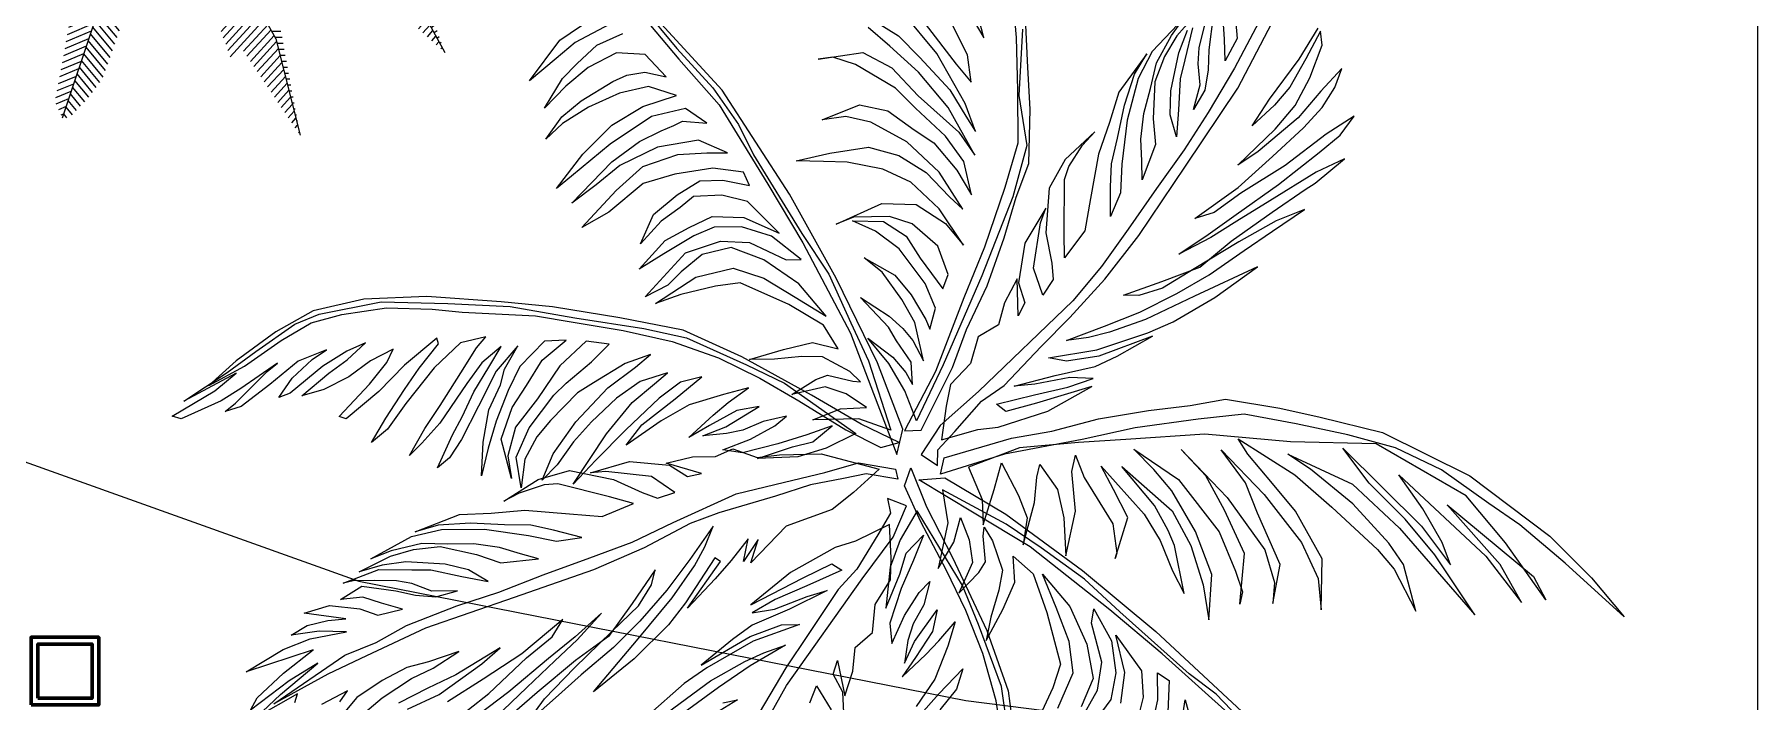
# Model space of a CAD drawing. Header units: millimetres. Extents: x 72 to 2370, y -203 to 794.
# Drawn here: x 1759.84 to 1767.47, y 407.95 to 410.9 of the extents above; entities that cross this region are included whole.
import ezdxf

# ---------------------------------------------------------------- set-up
doc = ezdxf.new("R2010")
doc.units = ezdxf.units.MM
for name, color, linetype, lineweight in [('01_Fina', 250, 'Continuous', 15), ('2D VEGETACION', 74, 'Continuous', 5), ('Estructura', 1, 'Continuous', 60)]:
    doc.layers.add(name, color=color, linetype=linetype, lineweight=lineweight)
doc.layers.add('BOSQUENUEVO', color=64, linetype='Continuous')

# ---------------------------------------------------------------- blocks, each defined once
blk = doc.blocks.new('A-19')
at = {"layer": '2D VEGETACION'}
for points in [[(0.0015, 0.0278), (-0.0009, 0.1149), (0.0033, 0.1653), (0.003, 0.2253), (0.0087, 0.2883), (0.0156, 0.3399), (0.0192, 0.3846), (0.0468, 0.4471), (0.0704, 0.4926), (0.1082, 0.5631), (0.1877, 0.6544), (0.2856, 0.7318), (0.3487, 0.7691), (0.4059, 0.796), (0.3228, 0.7418), (0.2623, 0.6993), (0.2272, 0.6687), (0.1717, 0.6222), (0.131, 0.5739), (0.1002, 0.5207), (0.071, 0.4617), (0.0431, 0.4023), (0.0344, 0.3455), (0.0252, 0.267), (0.0228, 0.1992), (0.0162, 0.1014), (0.02, 0.0183), (0.0015, 0.0278), (0.0015, 0.0278)], [(0.0203, 0.0539), (0.0636, 0.0603), (0.0947, 0.0535), (0.0553, 0.0779), (0.0256, 0.0951), (0.0702, 0.1054), (0.0999, 0.1087), (0.1309, 0.0953), (0.0837, 0.1225), (0.0539, 0.1332), (0.0397, 0.1405), (0.0753, 0.154), (0.1114, 0.1528), (0.1577, 0.1435), (0.1069, 0.169), (0.058, 0.1771), (0.0395, 0.1866), (0.0691, 0.1899), (0.134, 0.2097), (0.1704, 0.2054), (0.1764, 0.2018), (0.131, 0.2298), (0.0929, 0.2215), (0.061, 0.214), (0.1319, 0.2506), (0.1687, 0.2615), (0.2093, 0.2667), (0.2403, 0.2738), (0.1795, 0.2774), (0.1594, 0.2744), (0.1248, 0.2656), (0.0676, 0.2386), (0.137, 0.2853), (0.1843, 0.2969), (0.2357, 0.2996), (0.2795, 0.2955), (0.226, 0.3133), (0.1688, 0.3068), (0.1128, 0.2911), (0.0811, 0.2762), (0.0507, 0.2586), (0.1009, 0.3027), (0.1769, 0.3353), (0.2293, 0.3428), (0.2563, 0.3448), (0.2705, 0.3375), (0.2109, 0.3589), (0.1524, 0.3485), (0.1051, 0.337), (0.0659, 0.3152), (0.1382, 0.3558), (0.2128, 0.3845), (0.2551, 0.3862), (0.2797, 0.3773), (0.2353, 0.3984), (0.1663, 0.3873), (0.1258, 0.3822), (0.0788, 0.3632), (0.1458, 0.4013), (0.2156, 0.431), (0.2641, 0.4399), (0.3027, 0.4334), (0.2418, 0.4509), (0.1757, 0.4337), (0.1352, 0.4146), (0.0921, 0.3943), (0.0706, 0.3874), (0.132, 0.4442), (0.1824, 0.4788), (0.2477, 0.5203), (0.2767, 0.534), (0.334, 0.5471), (0.274, 0.5467), (0.2437, 0.5357), (0.1851, 0.5048), (0.1298, 0.4647), (0.1049, 0.4423), (0.1609, 0.5106), (0.2289, 0.5534), (0.357, 0.617), (0.2719, 0.5877), (0.22, 0.5632), (0.1653, 0.5309), (0.1148, 0.5103), (0.2334, 0.5803), (0.2892, 0.6034), (0.2595, 0.6001), (0.2127, 0.5877), (0.1644, 0.5692), (0.2894, 0.6486), (0.3566, 0.6771), (0.3041, 0.6631), (0.2156, 0.6181), (0.3288, 0.6995), (0.3608, 0.707), (0.2796, 0.6762), (0.2109, 0.6439), (0.1201, 0.5516), (0.0908, 0.4495), (0.0545, 0.3486), (0.0366, 0.252), (0.0253, 0.1939), (0.0132, 0.1215), (0.0203, 0.0539), (0.0203, 0.0539)], [(-0.0211, 0.0301), (-0.0218, 0.0771), (-0.0186, 0.1022), (-0.0223, 0.1672), (-0.0379, 0.2276), (-0.0352, 0.1557), (-0.0348, 0.1161), (-0.0467, 0.1072), (-0.0461, 0.156), (-0.0447, 0.1986), (-0.0474, 0.2317), (-0.0558, 0.204), (-0.0586, 0.1597), (-0.0627, 0.1341), (-0.0628, 0.1868), (-0.0611, 0.2381), (-0.0666, 0.2678), (-0.0798, 0.3164), (-0.0723, 0.2457), (-0.0767, 0.205), (-0.0863, 0.1843), (-0.0806, 0.2451), (-0.0851, 0.3117), (-0.0904, 0.3458), (-0.107, 0.4036), (-0.1304, 0.4646), (-0.1149, 0.3794), (-0.1021, 0.3134), (-0.0979, 0.2659), (-0.0981, 0.2389), (-0.1013, 0.2116), (-0.1067, 0.2618), (-0.1126, 0.3085), (-0.1236, 0.3592), (-0.1361, 0.4038), (-0.1541, 0.4534), (-0.1688, 0.4938), (-0.1848, 0.539), (-0.18, 0.5014), (-0.1664, 0.4498), (-0.1478, 0.3876), (-0.1344, 0.3433), (-0.133, 0.3128), (-0.1382, 0.2942), (-0.1427, 0.3448), (-0.148, 0.395), (-0.1696, 0.4407), (-0.1918, 0.4991), (-0.2085, 0.546), (-0.213, 0.5601), (-0.2333, 0.6032), (-0.226, 0.5647), (-0.2061, 0.4999), (-0.1919, 0.4539), (-0.1802, 0.4175), (-0.1703, 0.3737), (-0.1846, 0.4154), (-0.2002, 0.4553), (-0.2232, 0.5155), (-0.2488, 0.5744), (-0.2633, 0.6052), (-0.2815, 0.6278), (-0.2685, 0.5887), (-0.2437, 0.5294), (-0.2243, 0.4676), (-0.2095, 0.4295), (-0.2083, 0.4042), (-0.2321, 0.4661), (-0.2584, 0.5172), (-0.2834, 0.5634), (-0.3023, 0.5921), (-0.3223, 0.6139), (-0.3428, 0.6279), (-0.3223, 0.5956), (-0.297, 0.5602), (-0.2692, 0.5013), (-0.2589, 0.4728), (-0.2907, 0.5288), (-0.3131, 0.5602), (-0.3416, 0.5865), (-0.3772, 0.6117), (-0.3945, 0.6143), (-0.3659, 0.5879), (-0.3366, 0.5598), (-0.3197, 0.5355), (-0.3018, 0.5021), (-0.3285, 0.5314), (-0.3674, 0.5797), (-0.3989, 0.6122)], [(-0.435, 0.5156), (-0.4116, 0.5115), (-0.3886, 0.4901), (-0.415, 0.496), (-0.4389, 0.5008)], [(-0.4465, 0.4897), (-0.4068, 0.474), (-0.3831, 0.4669), (-0.3598, 0.4564), (-0.3398, 0.4368), (-0.3677, 0.4527), (-0.3933, 0.4567), (-0.4123, 0.4628), (-0.4368, 0.476)], [(-0.4385, 0.4612), (-0.4024, 0.4417), (-0.3809, 0.4303), (-0.3442, 0.4186), (-0.3122, 0.4079), (-0.3409, 0.4072), (-0.3695, 0.4153), (-0.4129, 0.4367), (-0.4373, 0.4543)], [(-0.4582, 0.4756), (-0.4337, 0.4398), (-0.4129, 0.4185), (-0.3855, 0.3991), (-0.3414, 0.3855), (-0.3098, 0.38), (-0.2713, 0.353), (-0.2942, 0.3583), (-0.3206, 0.3641), (-0.3508, 0.3757), (-0.3787, 0.3916), (-0.4075, 0.407), (-0.4361, 0.4333), (-0.4534, 0.4542), (-0.4228, 0.4052), (-0.3947, 0.3798), (-0.3478, 0.3534), (-0.2965, 0.3336), (-0.2624, 0.3228), (-0.2372, 0.3035), (-0.2726, 0.3126), (-0.3003, 0.321), (-0.3291, 0.3365), (-0.3669, 0.3552), (-0.4008, 0.3768), (-0.4216, 0.3982), (-0.384, 0.3525), (-0.3505, 0.3317), (-0.3158, 0.3083), (-0.265, 0.285), (-0.228, 0.268), (-0.2017, 0.2352), (-0.232, 0.2425), (-0.296, 0.2596), (-0.3102, 0.269), (-0.3318, 0.2922), (-0.344, 0.3112), (-0.3198, 0.2667), (-0.2904, 0.2386), (-0.2378, 0.2204), (-0.1991, 0.2182), (-0.1792, 0.2147), (-0.1635, 0.1974), (-0.1988, 0.1947), (-0.2513, 0.2172), (-0.2672, 0.228), (-0.2319, 0.192), (-0.1858, 0.1718), (-0.1597, 0.1734), (-0.1464, 0.1613), (-0.191, 0.1715), (-0.1663, 0.1487), (-0.1414, 0.1346), (-0.1334, 0.1062), (-0.1037, 0.089), (-0.0849, 0.0581), (-0.0599, 0.0462), (-0.0211, 0.0301), (-0.0211, 0.0301)], [(-0.1021, 0.179), (-0.1281, 0.2227), (-0.1634, 0.277), (-0.2052, 0.3315), (-0.2743, 0.4096), (-0.3519, 0.4967), (-0.4346, 0.5717)], [(-0.4372, 0.5543), (-0.3767, 0.499), (-0.3316, 0.4536), (-0.2943, 0.4131), (-0.2566, 0.3674), (-0.2163, 0.3208), (-0.1795, 0.2769), (-0.1474, 0.2318), (-0.0676, 0.0899), (-0.0385, 0.0327), (-0.0096, 0.0011), (0.0086, 0.0172), (-0.01, 0.0224), (-0.0268, 0.0489), (-0.055, 0.0905), (-0.0668, 0.1225), (-0.1021, 0.179), (-0.1021, 0.179)], [(0.0257, 0.022), (0.0889, 0.0841), (0.1807, 0.1586), (0.2771, 0.2277), (0.4069, 0.3105), (0.5049, 0.3513), (0.6099, 0.3954), (0.6794, 0.4121), (0.7275, 0.4219), (0.7794, 0.4281), (0.7229, 0.4089), (0.6345, 0.3888), (0.5741, 0.371), (0.4729, 0.3233), (0.4026, 0.2923), (0.3058, 0.2284), (0.2364, 0.1795), (0.1359, 0.1031), (0.0776, 0.0465), (0.0202, -0.0096), (0.0257, 0.022), (0.0257, 0.022)], [(0.0395, 0.0156), (0.0812, 0.0116), (0.1332, -0.0144), (0.1064, 0.0128), (0.0785, 0.0287), (0.1082, 0.0319), (0.1364, 0.0291), (0.1693, 0.0027), (0.1504, 0.0335), (0.1398, 0.0447), (0.1081, 0.0502), (0.0978, 0.0539), (0.1166, 0.0596), (0.155, 0.0626), (0.1782, 0.052), (0.2083, 0.034), (0.2349, 0.0207), (0.2026, 0.0506), (0.1735, 0.0735), (0.1415, 0.0799), (0.1693, 0.0984), (0.2199, 0.1029), (0.2864, 0.1031), (0.3126, 0.0864), (0.3476, 0.0577)], [(0.3387, 0.0858), (0.3011, 0.1154), (0.262, 0.1206), (0.2171, 0.1155), (0.1726, 0.1096), (0.2201, 0.132), (0.2708, 0.1409), (0.3142, 0.1377), (0.3446, 0.1144)], [(0.3631, 0.107), (0.3295, 0.1395), (0.2972, 0.1533), (0.2467, 0.1532), (0.2303, 0.1605), (0.2745, 0.1717), (0.3144, 0.1668), (0.345, 0.1522), (0.3623, 0.1314)], [(0.3526, 0.1633), (0.3169, 0.1777), (0.269, 0.1787), (0.3199, 0.1985), (0.352, 0.1921), (0.3838, 0.1748)], [(0.3843, 0.1966), (0.3602, 0.2089), (0.3273, 0.217), (0.3402, 0.2285), (0.3778, 0.2172)], [(0.3912, 0.2321), (0.3684, 0.2417), (0.408, 0.2421)], [(0.419, 0.3076), (0.3714, 0.2808), (0.3386, 0.2546), (0.2419, 0.1907), (0.1915, 0.1583), (0.1405, 0.116), (0.101, 0.0812), (0.0395, 0.0156), (0.0395, 0.0156)], [(-0.0517, 0.006), (-0.0914, 0.0012), (-0.1295, -0.0092), (-0.1664, -0.0266), (-0.1358, -0.0025), (-0.113, 0.0083), (-0.0968, 0.0127), (-0.1241, 0.0181), (-0.1543, 0.007), (-0.1732, 0.0014), (-0.2177, -0.0228), (-0.1861, 0.006), (-0.1671, 0.0182), (-0.1495, 0.0265), (-0.1215, 0.0333), (-0.1707, 0.0348), (-0.2022, 0.0264), (-0.2413, 0.0112), (-0.2643, -0.0061), (-0.234, 0.0254), (-0.2049, 0.0391), (-0.1708, 0.0487), (-0.1577, 0.0506), (-0.1813, 0.0642), (-0.2145, 0.0593), (-0.2641, 0.0391), (-0.2929, 0.0159), (-0.3126, -0.0085), (-0.3022, 0.0287), (-0.2773, 0.0512), (-0.2466, 0.0614), (-0.2023, 0.079), (-0.2181, 0.0899), (-0.2552, 0.0864), (-0.2901, 0.0624), (-0.3064, 0.0375), (-0.3169, -0.0062), (-0.3135, -0.0293), (-0.3243, 0.0322), (-0.3125, 0.0733), (-0.2801, 0.1026), (-0.2484, 0.1175), (-0.3001, 0.0996), (-0.3408, 0.074), (-0.3654, 0.0441), (-0.385, 0.0036), (-0.3931, -0.0249), (-0.4025, -0.0573), (-0.4011, -0.0147), (-0.3961, 0.0339), (-0.3766, 0.0678), (-0.3477, 0.0954), (-0.3111, 0.1159), (-0.2921, 0.1281), (-0.3443, 0.111), (-0.3906, 0.0816), (-0.4258, 0.0446), (-0.4404, 0.0162), (-0.4437, -0.0133), (-0.45, 0.0364), (-0.434, 0.0687), (-0.4029, 0.0941), (-0.3812, 0.114), (-0.3407, 0.1331), (-0.3065, 0.1428), (-0.3492, 0.1442), (-0.3856, 0.1302), (-0.4284, 0.1025), (-0.4588, 0.0849), (-0.4998, 0.0441), (-0.516, 0.0192), (-0.5182, 0.001), (-0.5121, 0.0566), (-0.4845, 0.0868), (-0.4426, 0.1098), (-0.3861, 0.1472), (-0.3532, 0.1595), (-0.4192, 0.1423), (-0.4711, 0.1178), (-0.5113, 0.0914), (-0.5405, 0.0711)], [(-0.55, 0.0775), (-0.521, 0.1051), (-0.488, 0.1239), (-0.44, 0.1498), (-0.4032, 0.1607), (-0.3817, 0.1676), (-0.4187, 0.1641), (-0.4875, 0.1456), (-0.5482, 0.117)], [(-0.5272, 0.1409), (-0.4688, 0.1652), (-0.4424, 0.1777), (-0.4766, 0.1819), (-0.547, 0.167)], [(-0.5447, 0.1918), (-0.4917, 0.2071), (-0.5583, 0.2069)], [(-0.4902, 0.2562), (-0.4116, 0.2309), (-0.3486, 0.2251), (-0.2911, 0.192), (-0.2059, 0.13), (-0.1106, 0.0556), (-0.0517, 0.006), (-0.0517, 0.006)], [(-0.039, 0.0087), (-0.1047, 0.0659), (-0.1462, 0.0947), (-0.1923, 0.1332), (-0.2446, 0.1688), (-0.2897, 0.1959), (-0.3265, 0.2216), (-0.3913, 0.2404), (-0.4424, 0.2508), (-0.5199, 0.2669)], [(-0.5428, 0.2561), (-0.4821, 0.246), (-0.4181, 0.2311), (-0.3545, 0.2148), (-0.3051, 0.1854), (-0.2396, 0.1421), (-0.1848, 0.1013), (-0.1052, 0.0442), (-0.0434, -0.0116), (-0.039, 0.0087), (-0.039, 0.0087)], [(0.0228, -0.0288), (0.0033, -0.0157), (0.0551, -0.0089), (0.1244, 0.0065), (0.2228, 0.0249), (0.3021, 0.0316), (0.3811, 0.022)], [(0.3728, 0.0078), (0.3107, 0.014), (0.2496, 0.0129), (0.1922, 0.006), (0.1373, -0.005), (0.0714, -0.0205), (0.0228, -0.0288), (0.0228, -0.0288)], [(0.0571, -0.0214), (0.0868, -0.051), (0.1166, -0.0715), (0.1645, -0.0899), (0.128, -0.0622), (0.1044, -0.0481), (0.0881, -0.0216), (0.1152, -0.0415), (0.1457, -0.065), (0.1837, -0.0895), (0.2089, -0.0934), (0.1793, -0.0694), (0.1561, -0.0448), (0.1459, -0.0283), (0.1721, -0.0429), (0.1917, -0.0617), (0.2102, -0.0732), (0.2365, -0.0843), (0.2134, -0.0655), (0.1826, -0.0285), (0.2073, -0.0407), (0.233, -0.0694), (0.2524, -0.0917), (0.2327, -0.0559), (0.2204, -0.036), (0.2024, -0.0105), (0.2296, -0.0269), (0.2651, -0.053), (0.2924, -0.0842)], [(0.3136, -0.0962), (0.2843, -0.0526), (0.2618, -0.0161), (0.284, -0.0299), (0.3039, -0.0565)], [(0.35, 0.0188), (0.2949, 0.0248), (0.2131, 0.0166), (0.1613, 0.0098), (0.0571, -0.0214), (0.0571, -0.0214)], [(-0.046, -0.0129), (-0.1337, -0.023), (-0.2487, -0.0461), (-0.3646, -0.076), (-0.5106, -0.1245), (-0.6036, -0.1737), (-0.7053, -0.227), (-0.7619, -0.2688), (-0.7997, -0.3006), (-0.8383, -0.3371), (-0.7871, -0.3043), (-0.715, -0.2499), (-0.6637, -0.2149), (-0.5616, -0.1668), (-0.4939, -0.1327), (-0.383, -0.0987), (-0.3015, -0.0753), (-0.1777, -0.0459), (-0.0979, -0.0373), (-0.0172, -0.0283), (-0.046, -0.0129), (-0.046, -0.0129)], [(-0.0485, -0.028), (-0.072, -0.0627), (-0.0854, -0.1185), (-0.0898, -0.0819), (-0.0834, -0.0499), (-0.1061, -0.0702), (-0.121, -0.0934), (-0.1224, -0.136), (-0.1329, -0.1022), (-0.1347, -0.087), (-0.1193, -0.0582), (-0.116, -0.0491), (-0.1319, -0.0587), (-0.1582, -0.0873), (-0.1649, -0.1119), (-0.1705, -0.1457), (-0.1777, -0.176), (-0.1793, -0.1316), (-0.1784, -0.0947), (-0.163, -0.0659), (-0.1958, -0.076), (-0.2319, -0.1113), (-0.2731, -0.163), (-0.2768, -0.1938), (-0.2774, -0.2381), (-0.2747, -0.2713), (-0.2939, -0.2147), (-0.2928, -0.1669), (-0.2711, -0.133), (-0.2386, -0.1015), (-0.2061, -0.0701), (-0.2536, -0.0925), (-0.2932, -0.1273), (-0.3183, -0.1628), (-0.3192, -0.1998), (-0.3047, -0.2306), (-0.2929, -0.2508), (-0.2858, -0.2819), (-0.3262, -0.2192), (-0.3295, -0.1734), (-0.3187, -0.1393), (-0.2865, -0.1005), (-0.2821, -0.0823), (-0.3193, -0.1106), (-0.3401, -0.144), (-0.3482, -0.1769), (-0.3441, -0.204), (-0.332, -0.2456), (-0.321, -0.2802), (-0.3475, -0.24), (-0.3555, -0.2072), (-0.3617, -0.1757), (-0.3504, -0.1381), (-0.3208, -0.1005), (-0.3689, -0.1286), (-0.3843, -0.1574), (-0.3917, -0.192), (-0.3825, -0.2114), (-0.3719, -0.2386), (-0.3513, -0.2708), (-0.3825, -0.2457), (-0.3986, -0.2114), (-0.4083, -0.1795), (-0.4021, -0.1517), (-0.3874, -0.1212), (-0.4053, -0.1243), (-0.4197, -0.16), (-0.4242, -0.2074), (-0.423, -0.2487), (-0.3993, -0.2989), (-0.3893, -0.3361), (-0.4229, -0.2831), (-0.4438, -0.2435), (-0.4471, -0.1977), (-0.4401, -0.1622), (-0.4335, -0.1375), (-0.4577, -0.1683), (-0.4624, -0.22), (-0.4522, -0.2711), (-0.436, -0.3054), (-0.4216, -0.3406), (-0.4589, -0.2797), (-0.4746, -0.2397), (-0.4808, -0.2104), (-0.4835, -0.1934), (-0.4858, -0.1816), (-0.4756, -0.1531), (-0.5, -0.1743), (-0.501, -0.2178), (-0.481, -0.2761), (-0.4545, -0.3324), (-0.4441, -0.3544), (-0.4771, -0.3119), (-0.5031, -0.2682), (-0.516, -0.2248), (-0.5185, -0.1808), (-0.5383, -0.2117), (-0.5392, -0.2487), (-0.5323, -0.2906), (-0.5205, -0.327), (-0.5067, -0.3517), (-0.5287, -0.3255), (-0.542, -0.2973), (-0.5554, -0.2531), (-0.5588, -0.2343), (-0.5566, -0.2117), (-0.5443, -0.1876), (-0.5778, -0.2056), (-0.5886, -0.2397), (-0.5799, -0.2786), (-0.5645, -0.3112), (-0.5448, -0.3438), (-0.5746, -0.3127), (-0.5884, -0.2902), (-0.6043, -0.2611), (-0.61, -0.2262)], [(-0.6255, -0.2389), (-0.614, -0.2861), (-0.6007, -0.3143), (-0.5824, -0.353), (-0.6218, -0.3038), (-0.6377, -0.2586)], [(-0.6358, -0.1942), (-0.5751, -0.1656), (-0.5165, -0.1348), (-0.4643, -0.1155), (-0.4232, -0.1069), (-0.3132, -0.0733), (-0.2558, -0.0537), (-0.1903, -0.0422), (-0.1387, -0.0329), (-0.0485, -0.028), (-0.0485, -0.028)], [(-0.0307, -0.0454), (-0.031, -0.0219), (-0.065, -0.0616), (-0.1153, -0.1122), (-0.1835, -0.1842), (-0.2337, -0.2465), (-0.2684, -0.3188), (-0.3028, -0.3964), (-0.3251, -0.4563), (-0.3545, -0.5444), (-0.3711, -0.621), (-0.373, -0.6854), (-0.3594, -0.737), (-0.3367, -0.7941), (-0.3155, -0.8346), (-0.3278, -0.7856), (-0.3471, -0.7334), (-0.3592, -0.6918), (-0.3596, -0.6522), (-0.3535, -0.5966), (-0.3375, -0.5418), (-0.3249, -0.5068), (-0.2973, -0.4196), (-0.278, -0.3761), (-0.2523, -0.3188), (-0.2236, -0.2633), (-0.1894, -0.2128), (-0.1519, -0.1692), (-0.1126, -0.1292), (-0.0628, -0.0821), (-0.0307, -0.0454), (-0.0307, -0.0454)], [(-0.0028, -0.2605), (0.0014, -0.2985), (0.0162, -0.3616), (0.0266, -0.4295), (0.0353, -0.5335), (0.0445, -0.6497), (0.0595, -0.7294), (0.0693, -0.7819), (0.0883, -0.8559), (0.0517, -0.7553), (0.0462, -0.7137), (0.0354, -0.672), (0.0274, -0.6052), (0.0241, -0.5503), (0.0171, -0.4915), (0.0113, -0.4302), (0.0054, -0.3741), (-0.0054, -0.3189), (-0.0203, -0.2339), (-0.0191, -0.172), (-0.018, -0.1205), (-0.0191, -0.0772), (0, -0.0344), (0.0126, -0.0348), (-0.0036, -0.0712), (-0.0051, -0.0999), (-0.0079, -0.1416), (-0.0049, -0.1874), (-0.0028, -0.2605), (-0.0028, -0.2605)], [(0.1719, -0.1914), (0.2051, -0.2286), (0.2508, -0.2747)], [(0.2671, -0.2724), (0.2266, -0.2333), (0.1215, -0.109), (0.0813, -0.0588), (0.0478, -0.0327), (0.0328, -0.0533), (0.0514, -0.0541), (0.0737, -0.0764), (0.1084, -0.1125), (0.1269, -0.1411), (0.1719, -0.1914), (0.1719, -0.1914)], [(-0.005, -0.0541), (0.0149, -0.0923), (0.0289, -0.1233), (0.0344, -0.1838), (0.0676, -0.2377), (0.0416, -0.2216), (0.0637, -0.2465), (0.0378, -0.2335), (0.0588, -0.2609), (0.0756, -0.2857), (0.1025, -0.3285), (0.0566, -0.2742), (0.0504, -0.2797), (0.0954, -0.3291), (0.1163, -0.3565), (0.1467, -0.4084), (0.1737, -0.4678), (0.1237, -0.3974), (0.0853, -0.3434), (0.0534, -0.3067), (0.0338, -0.2881), (0.0118, -0.2716), (0.0444, -0.3102), (0.0744, -0.3476), (0.103, -0.3897), (0.1267, -0.4296), (0.1492, -0.4772), (0.169, -0.5154), (0.1907, -0.5582), (0.1669, -0.5288), (0.139, -0.4832), (0.1069, -0.4268), (0.0841, -0.3866), (0.0631, -0.3644), (0.0461, -0.3553), (0.0795, -0.3935), (0.112, -0.4321), (0.1302, -0.4793), (0.157, -0.5357), (0.1793, -0.5803)], [(0.1808, -0.6057), (0.1477, -0.5466), (0.1242, -0.5045), (0.1061, -0.4709), (0.0813, -0.4335), (0.1015, -0.4726), (0.1196, -0.5115), (0.1472, -0.5697), (0.172, -0.6289)], [(0.1688, -0.6531), (0.143, -0.5942), (0.1118, -0.5374), (0.0945, -0.5003), (0.077, -0.482), (0.1053, -0.542), (0.124, -0.5963), (0.1401, -0.6464)], [(0.1365, -0.6967), (0.1285, -0.654), (0.1051, -0.5931), (0.0916, -0.566), (0.11, -0.6277), (0.1173, -0.6656), (0.1265, -0.7058)], [(0.13, -0.7555), (0.1147, -0.7239), (0.1008, -0.6823), (0.0949, -0.6533), (0.0831, -0.6172), (0.0858, -0.6568), (0.0861, -0.6848), (0.0938, -0.7183), (0.1065, -0.7541), (0.1315, -0.7893)], [(0.1065, -0.7759), (0.0955, -0.7635), (0.1039, -0.7989)], [(0.093, -0.8301), (0.0835, -0.8244), (0.0989, -0.881), (0.0789, -0.8449), (0.0527, -0.7904), (0.065, -0.8305), (0.0884, -0.8861), (0.0756, -0.8743), (0.0541, -0.8346), (0.0355, -0.7918), (0.041, -0.8793), (0.0254, -0.8279), (0.0211, -0.7921), (0.0242, -0.7461), (0.0149, -0.7788), (0.0107, -0.8138), (0.0041, -0.7913), (0.0045, -0.7651), (0.0084, -0.7428), (-0.0116, -0.7911), (-0.0128, -0.7582), (0.0007, -0.7228), (0.014, -0.7031), (0.0144, -0.6717), (0.0004, -0.6948), (-0.0126, -0.7154), (-0.0165, -0.743), (-0.0259, -0.7132), (-0.0098, -0.6737), (0.0015, -0.6517), (0.01, -0.6276), (0.0096, -0.5996), (0.0018, -0.6307), (-0.0138, -0.6524), (-0.0217, -0.6699), (-0.0291, -0.6968), (-0.035, -0.722), (-0.0354, -0.7346), (-0.0409, -0.6877), (-0.03, -0.6482), (-0.0243, -0.6251), (-0.0065, -0.5901), (0.0079, -0.5596), (-0.0125, -0.5799), (-0.0264, -0.6061), (-0.0418, -0.6527), (-0.0451, -0.6821), (-0.0441, -0.7119), (-0.0531, -0.6695), (-0.0541, -0.6397), (-0.0492, -0.6065), (-0.0285, -0.5653), (-0.0106, -0.5386), (-0.0035, -0.4921), (-0.0155, -0.5123), (-0.0296, -0.5355), (-0.0421, -0.5653), (-0.0499, -0.5964), (-0.0587, -0.6279), (-0.0594, -0.6667), (-0.0563, -0.6937), (-0.0705, -0.6377), (-0.0695, -0.5997), (-0.0561, -0.5477), (-0.035, -0.4969), (-0.0192, -0.4648), (-0.0157, -0.4332), (-0.0336, -0.4651), (-0.0467, -0.491), (-0.0554, -0.5225), (-0.0681, -0.5627), (-0.0758, -0.6022), (-0.0748, -0.632), (-0.0817, -0.5732), (-0.0736, -0.5347), (-0.0666, -0.4934), (-0.0483, -0.4405), (-0.0349, -0.4021), (-0.0405, -0.3605), (-0.0562, -0.3873), (-0.0881, -0.4454), (-0.091, -0.4622), (-0.089, -0.4947), (-0.084, -0.5157), (-0.0994, -0.4675), (-0.1003, -0.4272), (-0.0758, -0.3771), (-0.051, -0.3468), (-0.0397, -0.3299), (-0.041, -0.3075), (-0.0677, -0.3303), (-0.0878, -0.3838), (-0.0909, -0.4027), (-0.0926, -0.3523), (-0.0753, -0.3051), (-0.0561, -0.2873), (-0.0557, -0.2694), (-0.0792, -0.3086), (-0.0785, -0.275), (-0.0715, -0.2473), (-0.0753, -0.2238), (-0.0574, -0.1971), (-0.0534, -0.1695), (-0.0415, -0.1191), (-0.005, -0.0541), (-0.005, -0.0541)], [(0.0646, -0.059), (0.0741, -0.105), (0.0755, -0.1317), (0.0916, -0.1934), (0.118, -0.2511), (0.1021, -0.1797), (0.0942, -0.1409), (0.1049, -0.1307), (0.1128, -0.1779), (0.1194, -0.22), (0.1283, -0.252), (0.1306, -0.2239), (0.1256, -0.1806), (0.1248, -0.1547), (0.1356, -0.2058), (0.1431, -0.2557), (0.154, -0.2839), (0.1753, -0.3297), (0.156, -0.2619), (0.1521, -0.2203), (0.1569, -0.1987), (0.1627, -0.2595), (0.1805, -0.3236), (0.1921, -0.356), (0.2197, -0.4105)], [(0.2216, -0.385), (0.1972, -0.3234), (0.1844, -0.2761), (0.1801, -0.2504), (0.1776, -0.2222), (0.1915, -0.271), (0.2074, -0.316), (0.2264, -0.3635)], [(0.2276, -0.3156), (0.2285, -0.297), (0.2432, -0.3452)], [(0.2546, -0.2106), (0.2365, -0.1973), (0.27, -0.1872)], [(0.3021, -0.1783), (0.2522, -0.1677), (0.2276, -0.1736), (0.2124, -0.1643), (0.2573, -0.1664), (0.2301, -0.149), (0.2024, -0.139), (0.1897, -0.1134), (0.1568, -0.1013), (0.1317, -0.0751), (0.1057, -0.0675), (0.0646, -0.059), (0.0646, -0.059)], [(-0.0552, -0.0709), (-0.047, -0.1112), (-0.0456, -0.1482), (-0.0559, -0.1971), (-0.0592, -0.1513), (-0.0586, -0.1253), (-0.0719, -0.0971), (-0.0692, -0.1302), (-0.0674, -0.1681), (-0.0676, -0.2134), (-0.0772, -0.2362), (-0.0816, -0.1996), (-0.09, -0.1659), (-0.0979, -0.1492), (-0.099, -0.1787), (-0.0948, -0.2058), (-0.0957, -0.2266), (-0.1003, -0.2557), (-0.104, -0.2252), (-0.1181, -0.1791), (-0.1201, -0.2069), (-0.1109, -0.2446), (-0.1029, -0.273), (-0.1221, -0.2369), (-0.1325, -0.2149), (-0.144, -0.1859), (-0.1438, -0.2181), (-0.1422, -0.2626), (-0.1314, -0.3015), (-0.1134, -0.3511), (-0.1328, -0.3259), (-0.1535, -0.2775), (-0.1717, -0.2388), (-0.1719, -0.2658), (-0.1596, -0.2965), (-0.1316, -0.3468), (-0.1048, -0.3922), (-0.0829, -0.4271), (-0.133, -0.3711), (-0.1629, -0.3304), (-0.1783, -0.2978), (-0.1874, -0.2785), (-0.1856, -0.3142), (-0.1729, -0.348), (-0.152, -0.3855), (-0.1335, -0.4133), (-0.1111, -0.4404), (-0.0972, -0.4629), (-0.1255, -0.4418), (-0.1572, -0.4041), (-0.1879, -0.3551), (-0.2044, -0.3155), (-0.2147, -0.2935), (-0.212, -0.3267), (-0.1987, -0.3709), (-0.1914, -0.3933), (-0.1666, -0.4343), (-0.151, -0.456), (-0.128, -0.4774), (-0.0948, -0.4908), (-0.133, -0.4873), (-0.1642, -0.4622), (-0.1959, -0.4223), (-0.2068, -0.4038), (-0.2243, -0.3668), (-0.2402, -0.3399), (-0.2512, -0.3667), (-0.2295, -0.4059), (-0.1969, -0.4432), (-0.1694, -0.4786), (-0.1372, -0.4968), (-0.109, -0.4996), (-0.1594, -0.4997), (-0.1941, -0.4763), (-0.2162, -0.4523), (-0.2417, -0.4256), (-0.2583, -0.3904), (-0.2641, -0.4168), (-0.2411, -0.4543), (-0.2159, -0.4758), (-0.1829, -0.5001), (-0.1529, -0.5181), (-0.1215, -0.5345), (-0.1617, -0.5223), (-0.1987, -0.5053), (-0.2252, -0.4834), (-0.2428, -0.4734), (-0.2666, -0.4503), (-0.243, -0.4843), (-0.2064, -0.5165), (-0.1714, -0.5473), (-0.1532, -0.5677), (-0.1449, -0.5853), (-0.1799, -0.5567), (-0.1986, -0.5397), (-0.2251, -0.5178), (-0.2502, -0.492), (-0.271, -0.4706), (-0.2577, -0.4988), (-0.2374, -0.5236), (-0.198, -0.5685), (-0.1795, -0.5963), (-0.1686, -0.6148), (-0.1963, -0.5881), (-0.2192, -0.5623), (-0.2519, -0.5272), (-0.2774, -0.5005), (-0.2875, -0.4859), (-0.2882, -0.5185), (-0.2665, -0.5577), (-0.2323, -0.6029), (-0.2073, -0.6331), (-0.1961, -0.6568), (-0.2208, -0.6319), (-0.2496, -0.6003), (-0.2708, -0.5759), (-0.294, -0.5449), (-0.3014, -0.5452), (-0.279, -0.5927), (-0.2551, -0.632), (-0.2327, -0.6795), (-0.2377, -0.6872), (-0.2671, -0.6408), (-0.2878, -0.6129), (-0.3019, -0.6013), (-0.2947, -0.6324), (-0.2824, -0.6631), (-0.2749, -0.6972), (-0.2743, -0.7259), (-0.2929, -0.6864), (-0.3032, -0.66), (-0.3182, -0.6327), (-0.314, -0.6576), (-0.3035, -0.6913), (-0.2811, -0.7388), (-0.2793, -0.7541), (-0.2983, -0.7319), (-0.3146, -0.702), (-0.322, -0.6818), (-0.3172, -0.7193), (-0.2977, -0.7606), (-0.2804, -0.8019), (-0.2791, -0.8229), (-0.2861, -0.8079), (-0.3142, -0.7598), (-0.3212, -0.7449), (-0.302, -0.7971), (-0.2935, -0.8243), (-0.2843, -0.878), (-0.2902, -0.8883), (-0.3075, -0.8287), (-0.322, -0.7979), (-0.3045, -0.8693), (-0.3257, -0.8083), (-0.3418, -0.7675), (-0.3627, -0.7117), (-0.3672, -0.6794), (-0.3623, -0.6008), (-0.3396, -0.5213), (-0.3166, -0.447), (-0.2827, -0.3729), (-0.2482, -0.2932), (-0.2236, -0.245), (-0.1721, -0.181), (-0.1382, -0.1413), (-0.0552, -0.0709), (-0.0552, -0.0709)]]:
    blk.add_lwpolyline(points, dxfattribs=at)
blk = doc.blocks.new('*X73')
at = {"color": 0}
for p, q in [((6.827, 6.747), (7.284, 6.937)), ((6.839, 6.806), (7.285, 6.992)), ((6.851, 6.865), (7.185, 7.004)), ((6.863, 6.924), (7.084, 7.017)), ((6.875, 6.983), (6.984, 7.029)), ((6.804, 6.629), (7.242, 6.812)), ((6.816, 6.688), (7.263, 6.874)), ((6.768, 6.451), (7.179, 6.623)), ((6.78, 6.511), (7.2, 6.686)), ((6.792, 6.57), (7.221, 6.749)), ((6.743, 6.333), (7.137, 6.497)), ((6.756, 6.392), (7.158, 6.56)), ((6.718, 6.214), (7.095, 6.371)), ((6.731, 6.273), (7.116, 6.434)), ((6.657, 6.026), (7.032, 6.182)), ((6.68, 6.09), (7.053, 6.245)), ((6.702, 6.153), (7.074, 6.308)), ((6.614, 5.9), (6.991, 6.057)), ((6.635, 5.963), (7.012, 6.12)), ((6.619, 5.848), (6.97, 5.994)), ((6.625, 5.796), (6.949, 5.931)), ((6.616, 5.684), (6.907, 5.805)), ((6.627, 5.742), (6.928, 5.868)), ((6.584, 5.508), (6.844, 5.616)), ((6.594, 5.566), (6.865, 5.679)), ((6.605, 5.625), (6.886, 5.742)), ((6.562, 5.39), (6.802, 5.49)), ((6.573, 5.449), (6.823, 5.553)), ((6.54, 5.273), (6.76, 5.365)), ((6.551, 5.332), (6.781, 5.428)), ((6.508, 5.097), (6.697, 5.176)), ((6.519, 5.156), (6.718, 5.239)), ((6.529, 5.214), (6.739, 5.302)), ((6.486, 4.98), (6.655, 5.05)), ((6.497, 5.038), (6.676, 5.113)), ((6.464, 4.862), (6.613, 4.924)), ((6.475, 4.921), (6.634, 4.987)), ((6.443, 4.745), (6.571, 4.798)), ((6.454, 4.803), (6.592, 4.861)), ((6.446, 4.692), (6.551, 4.736)), ((6.466, 4.646), (6.53, 4.673)), ((6.485, 4.6), (6.509, 4.61))]:
    blk.add_line(p, q, dxfattribs=at)
blk = doc.blocks.new('*X74')
at = {"color": 0}
for p, q in [((7.518, 6.678), (7.289, 6.952)), ((7.536, 6.733), (7.376, 6.926)), ((7.462, 6.51), (7.233, 6.785)), ((7.48, 6.566), (7.252, 6.841)), ((7.499, 6.622), (7.27, 6.896)), ((7.406, 6.343), (7.177, 6.617)), ((7.425, 6.399), (7.196, 6.673)), ((7.443, 6.454), (7.215, 6.729)), ((7.369, 6.231), (7.14, 6.506)), ((7.388, 6.287), (7.159, 6.562)), ((7.313, 6.064), (7.084, 6.338)), ((7.332, 6.119), (7.103, 6.394)), ((7.35, 6.175), (7.122, 6.45)), ((7.276, 5.952), (7.047, 6.227)), ((7.295, 6.008), (7.066, 6.283)), ((7.22, 5.785), (6.991, 6.059)), ((7.239, 5.84), (7.01, 6.115)), ((7.257, 5.896), (7.029, 6.171)), ((7.17, 5.689), (6.954, 5.948)), ((7.202, 5.729), (6.973, 6.003)), ((7.071, 5.573), (6.899, 5.78)), ((7.104, 5.612), (6.917, 5.836)), ((7.137, 5.65), (6.936, 5.892)), ((7.01, 5.412), (6.843, 5.613)), ((7.029, 5.467), (6.861, 5.669)), ((7.048, 5.522), (6.88, 5.724)), ((6.972, 5.301), (6.806, 5.501)), ((6.991, 5.357), (6.824, 5.557)), ((6.915, 5.136), (6.75, 5.334)), ((6.934, 5.191), (6.768, 5.39)), ((6.953, 5.246), (6.787, 5.445)), ((6.877, 5.025), (6.713, 5.222)), ((6.896, 5.08), (6.731, 5.278)), ((6.81, 4.871), (6.657, 5.055)), ((6.838, 4.915), (6.675, 5.111)), ((6.857, 4.97), (6.694, 5.166)), ((6.748, 4.788), (6.62, 4.943)), ((6.779, 4.83), (6.638, 4.999)), ((6.649, 4.674), (6.564, 4.776)), ((6.684, 4.71), (6.582, 4.831)), ((6.718, 4.747), (6.601, 4.887)), ((6.535, 4.576), (6.508, 4.608)), ((6.58, 4.601), (6.527, 4.664)), ((6.614, 4.637), (6.545, 4.72))]:
    blk.add_line(p, q, dxfattribs=at)
blk = doc.blocks.new('*X77')
at = {"color": 0}
for p, q in [((7.103, 7.212), (7.124, 7.203)), ((6.709, 7.061), (7.089, 6.889)), ((6.775, 7.087), (7.149, 6.917)), ((6.84, 7.112), (7.208, 6.945)), ((6.906, 7.137), (7.267, 6.974)), ((6.972, 7.162), (7.271, 7.027)), ((7.037, 7.187), (7.198, 7.115)), ((6.316, 6.91), (6.734, 6.721)), ((6.381, 6.936), (6.793, 6.749)), ((6.447, 6.961), (6.852, 6.777)), ((6.512, 6.986), (6.912, 6.805)), ((6.578, 7.011), (6.971, 6.833)), ((6.644, 7.036), (7.03, 6.861)), ((6.204, 6.851), (6.616, 6.665)), ((6.215, 6.791), (6.556, 6.637)), ((6.25, 6.885), (6.675, 6.693)), ((5.966, 6.63), (6.26, 6.496)), ((6.023, 6.658), (6.319, 6.524)), ((6.081, 6.687), (6.379, 6.552)), ((6.139, 6.716), (6.438, 6.581)), ((6.197, 6.744), (6.497, 6.609)), ((5.676, 6.486), (6.015, 6.333)), ((5.734, 6.515), (6.062, 6.367)), ((5.792, 6.544), (6.109, 6.4)), ((5.85, 6.572), (6.156, 6.434)), ((5.908, 6.601), (6.203, 6.467)), ((5.56, 6.429), (5.921, 6.266)), ((5.601, 6.356), (5.874, 6.232)), ((5.618, 6.458), (5.968, 6.299)), ((5.447, 6.206), (5.686, 6.098)), ((5.486, 6.243), (5.733, 6.131)), ((5.524, 6.281), (5.78, 6.165)), ((5.563, 6.318), (5.827, 6.199)), ((5.293, 6.056), (5.497, 5.963)), ((5.332, 6.093), (5.544, 5.997)), ((5.37, 6.131), (5.591, 6.031)), ((5.409, 6.168), (5.638, 6.064)), ((5.139, 5.906), (5.309, 5.829)), ((5.178, 5.944), (5.356, 5.863)), ((5.216, 5.981), (5.403, 5.896)), ((5.255, 6.019), (5.45, 5.93)), ((5.072, 5.772), (5.168, 5.728)), ((5.092, 5.818), (5.215, 5.762)), ((5.112, 5.864), (5.262, 5.795)), ((5.013, 5.634), (5.027, 5.627)), ((5.032, 5.68), (5.074, 5.661)), ((5.052, 5.726), (5.121, 5.695))]:
    blk.add_line(p, q, dxfattribs=at)
blk = doc.blocks.new('*X78')
at = {"color": 0}
for p, q in [((7.151, 6.675), (7.144, 6.915)), ((7.2, 6.707), (7.193, 6.939)), ((7.249, 6.738), (7.243, 6.962)), ((7.298, 6.769), (7.292, 6.985)), ((7.348, 6.8), (7.343, 6.941)), ((6.857, 6.488), (6.848, 6.775)), ((6.906, 6.519), (6.897, 6.798)), ((6.955, 6.55), (6.947, 6.822)), ((7.004, 6.582), (6.996, 6.845)), ((7.053, 6.613), (7.045, 6.868)), ((7.102, 6.644), (7.095, 6.892)), ((7.397, 6.832), (7.395, 6.88)), ((6.562, 6.3), (6.552, 6.635)), ((6.611, 6.332), (6.601, 6.658)), ((6.66, 6.363), (6.651, 6.681)), ((6.71, 6.394), (6.7, 6.705)), ((6.759, 6.425), (6.749, 6.728)), ((6.808, 6.457), (6.799, 6.752)), ((6.217, 6.15), (6.207, 6.471)), ((6.266, 6.179), (6.256, 6.494)), ((6.315, 6.202), (6.306, 6.518)), ((6.365, 6.206), (6.355, 6.541)), ((6.415, 6.21), (6.404, 6.565)), ((6.464, 6.238), (6.454, 6.588)), ((6.513, 6.269), (6.503, 6.611)), ((6.02, 6.031), (6.011, 6.331)), ((6.069, 6.061), (6.06, 6.366)), ((6.118, 6.09), (6.109, 6.401)), ((6.168, 6.12), (6.158, 6.436)), ((5.824, 5.913), (5.815, 6.191)), ((5.873, 5.942), (5.864, 6.226)), ((5.922, 5.972), (5.913, 6.261)), ((5.971, 6.002), (5.962, 6.296)), ((5.627, 5.795), (5.619, 6.051)), ((5.676, 5.824), (5.668, 6.086)), ((5.725, 5.854), (5.717, 6.121)), ((5.775, 5.883), (5.766, 6.156)), ((5.431, 5.676), (5.424, 5.911)), ((5.48, 5.706), (5.473, 5.946)), ((5.529, 5.735), (5.522, 5.981)), ((5.578, 5.765), (5.57, 6.016)), ((5.233, 5.586), (5.228, 5.771)), ((5.283, 5.587), (5.277, 5.806)), ((5.332, 5.617), (5.326, 5.841)), ((5.382, 5.647), (5.375, 5.876)), ((5.033, 5.606), (5.032, 5.631)), ((5.083, 5.601), (5.081, 5.666)), ((5.133, 5.596), (5.13, 5.701)), ((5.183, 5.591), (5.179, 5.736))]:
    blk.add_line(p, q, dxfattribs=at)
blk = doc.blocks.new('*X80')
at = {"color": 0}
for p, q in [((7.306, 7.108), (7.432, 7.195)), ((7.309, 7.17), (7.369, 7.212)), ((7.304, 7.045), (7.495, 7.177)), ((7.307, 6.987), (7.558, 7.16)), ((7.359, 6.962), (7.62, 7.142)), ((7.41, 6.936), (7.683, 7.125)), ((7.461, 6.911), (7.746, 7.107)), ((7.513, 6.886), (7.808, 7.09)), ((7.564, 6.861), (7.871, 7.073)), ((7.615, 6.835), (7.934, 7.055)), ((7.667, 6.81), (7.997, 7.038)), ((7.718, 6.785), (8.059, 7.02)), ((7.769, 6.759), (8.122, 7.003)), ((7.821, 6.734), (8.185, 6.985)), ((7.872, 6.709), (8.247, 6.968)), ((7.924, 6.683), (8.31, 6.95)), ((7.975, 6.658), (8.373, 6.933)), ((8.026, 6.633), (8.436, 6.915)), ((8.078, 6.608), (8.498, 6.898)), ((8.129, 6.582), (8.561, 6.88)), ((8.18, 6.557), (8.624, 6.863)), ((8.232, 6.532), (8.686, 6.845)), ((8.283, 6.506), (8.749, 6.828)), ((8.334, 6.481), (8.812, 6.81)), ((8.386, 6.456), (8.769, 6.72)), ((8.437, 6.43), (8.747, 6.644)), ((8.489, 6.405), (8.791, 6.614)), ((8.54, 6.38), (8.835, 6.584)), ((8.591, 6.354), (8.879, 6.553)), ((8.643, 6.329), (8.924, 6.523)), ((8.694, 6.304), (8.968, 6.493)), ((8.745, 6.279), (9.012, 6.462)), ((8.797, 6.253), (9.056, 6.432)), ((8.848, 6.228), (9.1, 6.402)), ((8.899, 6.203), (9.144, 6.371)), ((8.951, 6.177), (9.188, 6.341)), ((9.002, 6.152), (9.232, 6.311)), ((9.054, 6.127), (9.276, 6.28)), ((9.105, 6.101), (9.296, 6.233)), ((9.156, 6.076), (9.313, 6.184)), ((9.188, 6.037), (9.33, 6.136)), ((9.212, 5.993), (9.348, 6.087)), ((9.236, 5.949), (9.365, 6.038)), ((9.26, 5.905), (9.382, 5.989)), ((9.284, 5.86), (9.399, 5.94)), ((9.308, 5.816), (9.416, 5.891)), ((9.332, 5.772), (9.434, 5.842)), ((9.356, 5.728), (9.451, 5.793)), ((9.38, 5.684), (9.468, 5.744)), ((9.404, 5.64), (9.485, 5.696)), ((9.428, 5.596), (9.502, 5.647)), ((9.452, 5.551), (9.519, 5.598)), ((9.476, 5.507), (9.537, 5.549)), ((9.5, 5.463), (9.554, 5.5)), ((9.524, 5.419), (9.571, 5.451)), ((9.549, 5.375), (9.588, 5.402)), ((9.573, 5.331), (9.605, 5.353)), ((9.597, 5.287), (9.623, 5.304)), ((9.621, 5.242), (9.64, 5.256)), ((9.645, 5.198), (9.657, 5.207)), ((9.669, 5.154), (9.674, 5.158))]:
    blk.add_line(p, q, dxfattribs=at)
blk = doc.blocks.new('*X79')
at = {"color": 0}
for p, q in [((7.234, 6.712), (7.423, 6.93)), ((7.259, 6.818), (7.377, 6.953)), ((7.273, 6.681), (7.47, 6.907)), ((7.285, 6.924), (7.33, 6.976)), ((7.32, 6.659), (7.516, 6.884)), ((7.366, 6.636), (7.562, 6.861)), ((7.412, 6.613), (7.609, 6.839)), ((7.459, 6.59), (7.655, 6.816)), ((7.505, 6.567), (7.702, 6.793)), ((7.551, 6.544), (7.748, 6.77)), ((7.598, 6.521), (7.794, 6.747)), ((7.644, 6.498), (7.841, 6.724)), ((7.69, 6.475), (7.887, 6.701)), ((7.737, 6.452), (7.934, 6.679)), ((7.783, 6.43), (7.98, 6.656)), ((7.829, 6.407), (8.026, 6.633)), ((7.876, 6.384), (8.073, 6.61)), ((7.922, 6.361), (8.119, 6.587)), ((7.969, 6.338), (8.165, 6.564)), ((8.005, 6.304), (8.212, 6.541)), ((8.041, 6.269), (8.258, 6.519)), ((8.078, 6.235), (8.305, 6.496)), ((8.114, 6.201), (8.351, 6.473)), ((8.151, 6.167), (8.397, 6.45)), ((8.187, 6.132), (8.444, 6.427)), ((8.224, 6.098), (8.49, 6.404)), ((8.26, 6.064), (8.537, 6.381)), ((8.297, 6.03), (8.583, 6.359)), ((8.333, 5.995), (8.629, 6.336)), ((8.37, 5.961), (8.676, 6.313)), ((8.406, 5.927), (8.722, 6.29)), ((8.443, 5.893), (8.769, 6.267)), ((8.648, 6.052), (8.815, 6.244)), ((8.686, 6.02), (8.861, 6.221)), ((8.723, 5.986), (8.908, 6.199)), ((8.76, 5.953), (8.954, 6.176)), ((8.797, 5.919), (9.001, 6.153)), ((8.835, 5.886), (9.047, 6.13)), ((8.872, 5.853), (9.093, 6.107)), ((8.909, 5.819), (9.14, 6.084)), ((8.946, 5.786), (9.179, 6.053)), ((8.983, 5.752), (9.204, 6.006)), ((9.021, 5.719), (9.23, 5.959)), ((9.058, 5.686), (9.255, 5.913)), ((9.095, 5.652), (9.281, 5.866)), ((9.132, 5.619), (9.306, 5.819)), ((9.169, 5.585), (9.332, 5.772)), ((9.207, 5.552), (9.358, 5.725)), ((9.244, 5.518), (9.383, 5.678)), ((9.281, 5.485), (9.409, 5.632)), ((9.318, 5.452), (9.434, 5.585)), ((9.355, 5.418), (9.46, 5.538)), ((9.393, 5.385), (9.485, 5.491)), ((9.43, 5.351), (9.511, 5.444)), ((9.467, 5.318), (9.536, 5.397)), ((9.504, 5.285), (9.562, 5.351)), ((9.542, 5.251), (9.587, 5.304)), ((9.579, 5.218), (9.613, 5.257)), ((9.616, 5.184), (9.638, 5.21)), ((9.653, 5.151), (9.664, 5.163))]:
    blk.add_line(p, q, dxfattribs=at)
blk = doc.blocks.new('*X76')
at = {"color": 0}
for p, q in [((7.324, 6.95), (7.329, 6.95)), ((7.352, 6.9), (7.364, 6.9)), ((7.379, 6.85), (7.398, 6.85)), ((7.407, 6.8), (7.433, 6.8)), ((7.435, 6.75), (7.467, 6.75)), ((7.463, 6.7), (7.502, 6.7)), ((7.491, 6.65), (7.536, 6.65)), ((7.519, 6.6), (7.571, 6.6)), ((7.546, 6.55), (7.605, 6.55)), ((7.574, 6.5), (7.64, 6.5)), ((7.602, 6.45), (7.675, 6.45)), ((7.63, 6.4), (7.709, 6.4)), ((7.658, 6.35), (7.744, 6.35)), ((7.686, 6.3), (7.778, 6.3)), ((7.714, 6.25), (7.813, 6.25)), ((7.741, 6.2), (7.847, 6.2)), ((7.769, 6.15), (7.882, 6.15)), ((7.797, 6.1), (7.917, 6.1)), ((7.825, 6.05), (7.951, 6.05)), ((7.853, 6), (7.986, 6)), ((7.881, 5.95), (8.02, 5.95)), ((7.909, 5.9), (8.055, 5.9)), ((7.936, 5.85), (8.089, 5.85)), ((7.964, 5.8), (8.124, 5.8)), ((7.992, 5.75), (8.158, 5.75)), ((8.02, 5.7), (8.193, 5.7)), ((8.048, 5.65), (8.228, 5.65)), ((8.076, 5.6), (8.262, 5.6)), ((8.103, 5.55), (8.297, 5.55)), ((8.131, 5.5), (8.331, 5.5)), ((8.159, 5.45), (8.366, 5.45)), ((8.187, 5.4), (8.301, 5.4)), ((8.215, 5.35), (8.31, 5.35)), ((8.243, 5.3), (8.319, 5.3)), ((8.271, 5.25), (8.329, 5.25)), ((8.288, 5.2), (8.338, 5.2)), ((8.3, 5.15), (8.347, 5.15)), ((8.313, 5.1), (8.356, 5.1)), ((8.325, 5.05), (8.366, 5.05)), ((8.338, 5), (8.375, 5)), ((8.35, 4.95), (8.384, 4.95)), ((8.363, 4.9), (8.393, 4.9)), ((8.375, 4.85), (8.402, 4.85)), ((8.388, 4.8), (8.412, 4.8)), ((8.4, 4.75), (8.421, 4.75)), ((8.413, 4.7), (8.43, 4.7)), ((8.425, 4.65), (8.439, 4.65)), ((8.438, 4.6), (8.449, 4.6)), ((8.45, 4.55), (8.458, 4.55)), ((8.463, 4.5), (8.467, 4.5)), ((8.475, 4.45), (8.476, 4.45))]:
    blk.add_line(p, q, dxfattribs=at)
blk = doc.blocks.new('*X75')
at = {"color": 0}
for p, q in [((7.306, 6.959), (7.314, 6.968)), ((7.316, 6.896), (7.34, 6.922)), ((7.326, 6.832), (7.365, 6.876)), ((7.335, 6.769), (7.391, 6.83)), ((7.345, 6.705), (7.416, 6.783)), ((7.355, 6.642), (7.442, 6.737)), ((7.364, 6.578), (7.468, 6.691)), ((7.374, 6.515), (7.493, 6.645)), ((7.384, 6.451), (7.519, 6.599)), ((7.393, 6.388), (7.545, 6.553)), ((7.403, 6.324), (7.57, 6.507)), ((7.413, 6.261), (7.596, 6.461)), ((7.423, 6.197), (7.622, 6.415)), ((7.432, 6.134), (7.647, 6.369)), ((7.442, 6.07), (7.673, 6.323)), ((7.452, 6.006), (7.699, 6.277)), ((7.461, 5.943), (7.724, 6.231)), ((7.471, 5.879), (7.75, 6.185)), ((7.481, 5.816), (7.776, 6.139)), ((7.49, 5.752), (7.801, 6.093)), ((7.5, 5.689), (7.827, 6.047)), ((7.645, 5.773), (7.853, 6.001)), ((7.664, 5.72), (7.878, 5.955)), ((7.684, 5.668), (7.904, 5.908)), ((7.703, 5.615), (7.929, 5.862)), ((7.723, 5.562), (7.955, 5.816)), ((7.742, 5.509), (7.981, 5.77)), ((7.51, 5.625), (7.557, 5.677)), ((7.761, 5.456), (8.006, 5.724)), ((7.781, 5.403), (8.032, 5.678)), ((7.8, 5.35), (8.058, 5.632)), ((7.82, 5.297), (8.083, 5.586)), ((7.839, 5.245), (8.109, 5.54)), ((7.859, 5.192), (8.135, 5.494)), ((7.878, 5.139), (8.16, 5.448)), ((7.897, 5.086), (8.186, 5.402)), ((8.008, 5.132), (8.212, 5.356)), ((8.036, 5.09), (8.237, 5.31)), ((8.065, 5.047), (8.263, 5.264)), ((8.094, 5.004), (8.284, 5.213)), ((8.122, 4.962), (8.299, 5.155)), ((8.151, 4.919), (8.313, 5.097)), ((8.18, 4.876), (8.328, 5.038)), ((8.209, 4.834), (8.343, 4.98)), ((8.237, 4.791), (8.357, 4.922)), ((8.266, 4.748), (8.372, 4.864)), ((8.295, 4.705), (8.386, 4.806)), ((8.323, 4.663), (8.401, 4.747)), ((8.352, 4.62), (8.415, 4.689)), ((8.381, 4.577), (8.43, 4.631)), ((8.41, 4.535), (8.444, 4.573)), ((8.438, 4.492), (8.459, 4.515)), ((8.467, 4.449), (8.473, 4.456))]:
    blk.add_line(p, q, dxfattribs=at)
blk = doc.blocks.new('ARB16')
for points in [[(0.025, -0.003), (-0.153, 2.167)], [(0.025, -0.003), (0.504, 0.913), (1.281, 1.916)], [(0.025, -0.003), (-1.497, 0.92), (-2.419, 0.857)], [(0.025, -0.003), (1.656, 0.535), (2.249, 0.926)], [(0.025, -0.003), (-0.908, -0.446), (-1.941, -1.184)], [(0.025, -0.003), (-0.663, -2.069)], [(0.025, -0.003), (1.623, -0.79), (2.065, -1.602)], [(0.025, -0.003), (0.861, -1.504), (1.033, -2.192)]]:
    blk.add_lwpolyline(points)
at = {"xscale": -0.8550237249794747, "yscale": 0.8550237249794747, "zscale": 0.8550237249794747}
for name, p, rotation in [('*X73', (-4.622, 7.283), 166.2803685724027), ('*X74', (-4.622, 7.283), 166.2803685724027), ('*X77', (6.238, 6.005), 87.7934113527195), ('*X78', (6.238, 6.005), 87.7934113527195), ('*X80', (-1.655, -8.481), 302.5390603787091), ('*X79', (-1.655, -8.481), 302.5390603787091), ('*X75', (-0.524, 8.622), 137.3938790022308), ('*X76', (-0.524, 8.622), 137.3938790022308)]:
    blk.add_blockref(name, p, dxfattribs=dict(at, rotation=rotation))
at = {"xscale": 0.8550237249794747, "yscale": 0.8550237249794747, "zscale": 0.8550237249794747}
for name in ['*X77', '*X80', '*X73', '*X78', '*X74', '*X79', '*X75', '*X76']:
    blk.add_blockref(name, (-6.217, -5.98), dxfattribs=at)

msp = doc.modelspace()

# ---------------------------------------------------------------- linework, layer by layer
msp.add_line((1767.4739, 415.5801), (1767.4739, 355.5801))
at = {"layer": '01_Fina', "color": 252, "linetype": 'Continuous', "lineweight": 9, "true_color": 0x939598}
msp.add_lwpolyline([(1752.8843, 415.5801), (1753.0063, 415.4698), (1753.3663, 414.6798), (1753.8663, 412.3598), (1754.2863, 411.6098), (1758.2263, 409.5698), (1761.2763, 408.4798), (1763.9663, 407.9498), (1767.1863, 407.5398), (1767.4739, 407.4636)], dxfattribs=at)
at = {"layer": 'Estructura'}
for points in [[(1759.8239, 407.9301), (1760.1239, 407.9301), (1760.1239, 408.2301), (1759.8239, 408.2301)], [(1759.8539, 407.9601), (1760.0939, 407.9601), (1760.0939, 408.2001), (1759.8539, 408.2001)]]:
    msp.add_lwpolyline(points, close=True, dxfattribs=at)

# ---------------------------------------------------------------- block references
at = {"layer": '2D VEGETACION', "xscale": 3.564090667824112, "yscale": 3.564090667824112, "zscale": 3.564090667824112, "rotation": 284.5812153900507}
msp.add_blockref('A-19', (1763.7731, 409.0071), dxfattribs=at)
at = {"layer": 'BOSQUENUEVO', "xscale": 0.6211720672489845, "yscale": 0.6211720672489845, "zscale": 0.6211720672489845}
msp.add_blockref('ARB16', (1760.374, 411.819), dxfattribs=at)

doc.saveas('drawing.dxf')
